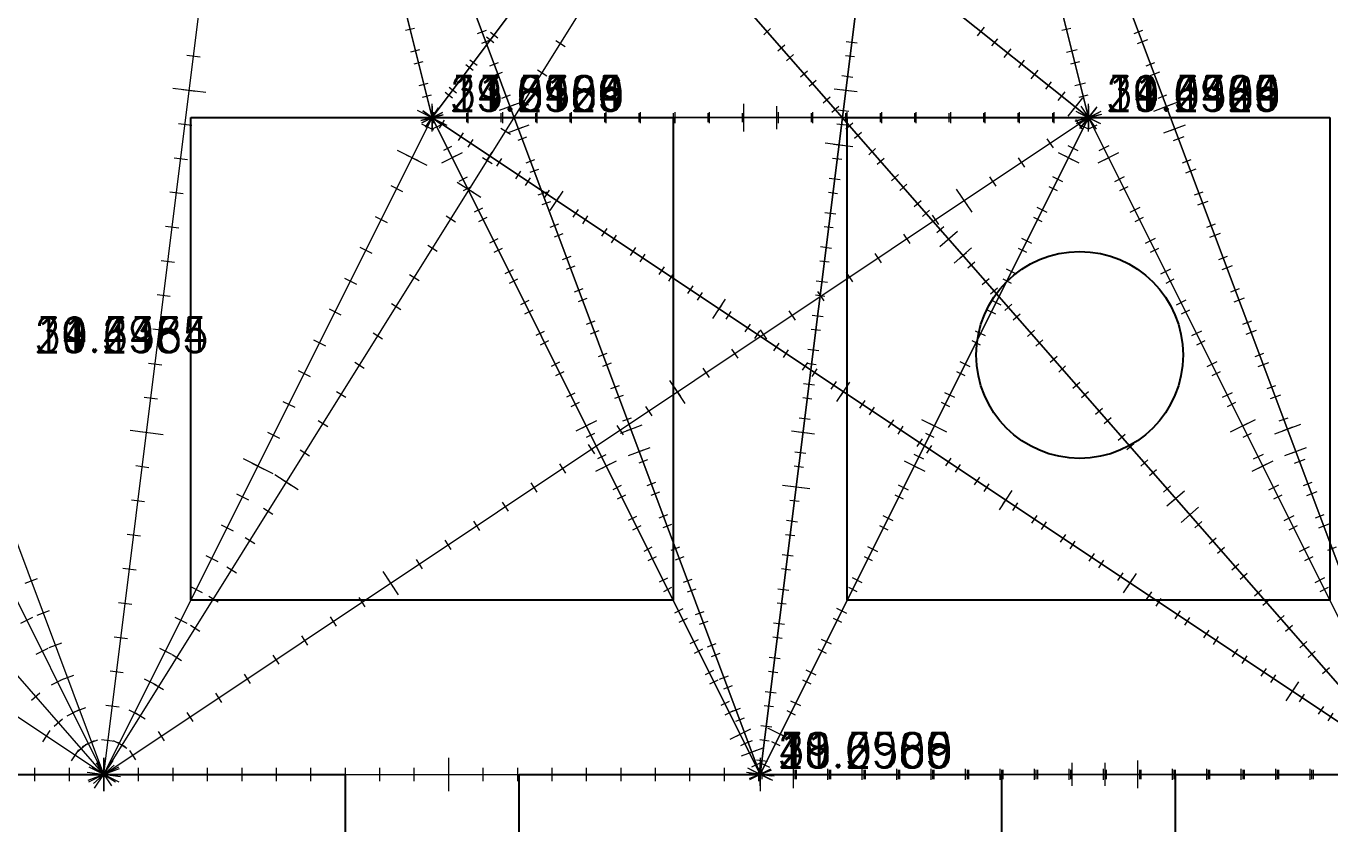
# Model space of a CAD drawing. Header units: millimetres. Extents: x 0 to 286, y 0 to 96.
# Drawn here: x 126.43 to 164.26, y 34.4 to 57.54 of the extents above; entities that cross this region are included whole.
import ezdxf

# ---------------------------------------------------------------- set-up
doc = ezdxf.new("R2010")
doc.units = ezdxf.units.MM
doc.layers.get('0').update_dxf_attribs({"lineweight": 5, "true_color": 0xffffff})
for name, color, linetype, lineweight, true_color in [('bkey', 94, 'Continuous', 5, 0x008000), ('dim0', 6, 'Continuous', 5, 0xff00ff), ('dim1', 3, 'Continuous', 5, 0x00ff00), ('dim2', 5, 'Continuous', 5, 0x0000ff), ('dim3', 4, 'Continuous', 5, 0x00ffff), ('dim4', 2, 'Continuous', 5, 0xffff00), ('dim5', 30, 'Continuous', 5, 0xff7f00), ('key-layer', 1, 'Continuous', 25, 0xff0000), ('main-keys', 2, 'Continuous', 25, 0xffff00)]:
    doc.layers.add(name, color=color, linetype=linetype, lineweight=lineweight, true_color=true_color)
doc.styles.add('textstyle103', font='')
doc.styles.add('textstyle107', font='')
doc.styles.add('textstyle108', font='')
doc.styles.add('textstyle109', font='')
doc.styles.add('textstyle110', font='')
doc.styles.add('textstyle113', font='')
doc.styles.add('textstyle115', font='')
doc.styles.add('textstyle116', font='')
doc.styles.add('textstyle119', font='')
doc.styles.add('textstyle12', font='')
doc.styles.add('textstyle121', font='')
doc.styles.add('textstyle124', font='')
doc.styles.add('textstyle125', font='')
doc.styles.add('textstyle25', font='')
doc.styles.add('textstyle29', font='')
doc.styles.add('textstyle39', font='')
doc.styles.add('textstyle44', font='')
doc.styles.add('textstyle45', font='')
doc.styles.add('textstyle52', font='')
doc.styles.add('textstyle55', font='')
doc.styles.add('textstyle56', font='')
doc.styles.add('textstyle57', font='')
doc.styles.get('textstyle103').set_extended_font_data('standard')
doc.styles.get('textstyle107').set_extended_font_data('standard')
doc.styles.get('textstyle108').set_extended_font_data('standard')
doc.styles.get('textstyle109').set_extended_font_data('standard')
doc.styles.get('textstyle110').set_extended_font_data('standard')
doc.styles.get('textstyle113').set_extended_font_data('standard')
doc.styles.get('textstyle115').set_extended_font_data('standard')
doc.styles.get('textstyle116').set_extended_font_data('standard')
doc.styles.get('textstyle119').set_extended_font_data('standard')
doc.styles.get('textstyle12').set_extended_font_data('standard')
doc.styles.get('textstyle121').set_extended_font_data('standard')
doc.styles.get('textstyle124').set_extended_font_data('standard')
doc.styles.get('textstyle125').set_extended_font_data('standard')
doc.styles.get('textstyle25').set_extended_font_data('standard')
doc.styles.get('textstyle29').set_extended_font_data('standard')
doc.styles.get('textstyle39').set_extended_font_data('standard')
doc.styles.get('textstyle44').set_extended_font_data('standard')
doc.styles.get('textstyle45').set_extended_font_data('standard')
doc.styles.get('textstyle52').set_extended_font_data('standard')
doc.styles.get('textstyle55').set_extended_font_data('standard')
doc.styles.get('textstyle56').set_extended_font_data('standard')
doc.styles.get('textstyle57').set_extended_font_data('standard')

msp = doc.modelspace()

# ---------------------------------------------------------------- linework, layer by layer
at = {"color": 0}
for p, q in [((131.207, 54.883), (145.207, 54.883)), ((131.207, 40.884), (131.207, 54.883)), ((145.207, 54.883), (145.207, 40.884)), ((150.257, 54.883), (164.257, 54.883)), ((150.257, 40.884), (150.257, 54.883)), ((164.257, 54.883), (164.257, 40.884)), ((145.207, 40.884), (131.207, 40.884)), ((164.257, 40.884), (150.257, 40.884)), ((121.682, 35.833), (135.682, 35.833)), ((135.682, 35.833), (135.682, 21.834)), ((140.732, 35.833), (154.732, 35.833)), ((140.732, 21.834), (140.732, 35.833)), ((154.732, 35.833), (154.732, 21.834)), ((159.782, 35.833), (173.782, 35.833)), ((159.782, 21.834), (159.782, 35.833))]:
    msp.add_line(p, q, dxfattribs=at)
at = {"layer": 'bkey'}
for p, q in [((128.682, 35.833), (95.344, 73.933)), ((128.682, 35.833), (114.395, 73.933)), ((128.682, 35.833), (133.445, 73.933)), ((128.682, 35.833), (152.495, 73.933)), ((141.795, 57.119), (142.069, 56.947)), ((131.095, 56.695), (131.479, 56.647)), ((141.265, 56.271), (141.539, 56.099)), ((130.682, 55.739), (131.643, 55.619)), ((130.971, 55.703), (131.355, 55.655)), ((140.735, 55.423), (141.009, 55.251)), ((128.682, 35.833), (100.107, 54.883)), ((128.682, 35.833), (119.157, 54.883)), ((128.682, 35.833), (138.207, 54.883)), ((128.682, 35.833), (157.257, 54.883)), ((137.774, 55.099), (138.64, 54.666)), ((157.033, 55.219), (157.481, 54.547)), ((130.846, 54.71), (131.231, 54.662)), ((137.9, 54.703), (138.247, 54.529)), ((140.205, 54.575), (140.479, 54.403)), ((156.882, 54.827), (157.061, 54.559)), ((156.05, 54.272), (156.229, 54.004)), ((137.193, 53.938), (138.059, 53.505)), ((137.453, 53.808), (137.8, 53.635)), ((130.722, 53.718), (131.107, 53.67)), ((139.675, 53.727), (139.949, 53.555)), ((155.218, 53.718), (155.397, 53.449)), ((138.94, 53.007), (139.624, 52.579)), ((154.386, 53.163), (154.565, 52.894)), ((130.598, 52.726), (130.983, 52.678)), ((137.006, 52.914), (137.352, 52.741)), ((139.145, 52.879), (139.419, 52.707)), ((153.42, 52.81), (153.867, 52.138)), ((153.554, 52.608), (153.733, 52.34)), ((136.559, 52.019), (136.905, 51.846)), ((138.615, 52.031), (138.889, 51.859)), ((152.722, 52.054), (152.901, 51.785)), ((130.474, 51.733), (130.859, 51.685)), ((151.89, 51.499), (152.069, 51.23)), ((136.111, 51.125), (136.458, 50.952)), ((138.085, 51.183), (138.359, 51.011)), ((130.35, 50.741), (130.735, 50.693)), ((151.058, 50.944), (151.237, 50.676)), ((137.555, 50.335), (137.829, 50.163)), ((150.226, 50.39), (150.405, 50.121)), ((135.664, 50.23), (136.011, 50.057)), ((130.226, 49.749), (130.611, 49.701)), ((149.394, 49.835), (149.573, 49.566)), ((135.217, 49.336), (135.563, 49.163)), ((137.025, 49.487), (137.299, 49.315)), ((148.562, 49.28), (148.741, 49.012)), ((130.102, 48.757), (130.487, 48.709)), ((134.77, 48.442), (135.116, 48.268)), ((136.495, 48.639), (136.769, 48.467)), ((147.73, 48.725), (147.909, 48.457)), ((146.898, 48.171), (147.077, 47.902)), ((129.978, 47.764), (130.363, 47.716)), ((135.965, 47.791), (136.239, 47.619)), ((134.323, 47.547), (134.669, 47.374)), ((146.066, 47.616), (146.245, 47.347)), ((135.435, 46.943), (135.709, 46.771)), ((145.099, 47.263), (145.547, 46.591)), ((145.233, 47.061), (145.412, 46.793)), ((129.854, 46.772), (130.239, 46.724)), ((133.875, 46.653), (134.222, 46.48)), ((144.401, 46.507), (144.58, 46.238)), ((129.442, 45.816), (130.403, 45.696)), ((134.905, 46.095), (135.179, 45.923)), ((143.569, 45.952), (143.748, 45.683)), ((129.73, 45.78), (130.115, 45.732)), ((133.428, 45.758), (133.775, 45.585)), ((134.375, 45.247), (134.649, 45.075)), ((142.737, 45.397), (142.916, 45.129)), ((129.606, 44.788), (129.99, 44.739)), ((132.721, 44.994), (133.587, 44.561)), ((132.981, 44.864), (133.327, 44.691)), ((141.905, 44.843), (142.084, 44.574)), ((133.64, 44.527), (134.324, 44.099)), ((133.845, 44.399), (134.119, 44.227)), ((141.073, 44.288), (141.252, 44.019)), ((132.534, 43.969), (132.88, 43.796)), ((129.482, 43.795), (129.866, 43.747)), ((133.315, 43.551), (133.589, 43.379)), ((140.241, 43.733), (140.42, 43.465)), ((139.409, 43.178), (139.588, 42.91)), ((129.358, 42.803), (129.742, 42.755)), ((132.086, 43.075), (132.433, 42.902)), ((132.785, 42.703), (133.059, 42.531)), ((138.577, 42.624), (138.756, 42.355)), ((131.639, 42.181), (131.986, 42.007)), ((137.745, 42.069), (137.924, 41.8)), ((129.234, 41.811), (129.618, 41.763)), ((132.255, 41.855), (132.529, 41.683)), ((136.779, 41.716), (137.226, 41.044)), ((126.394, 41.383), (126.757, 41.519)), ((131.192, 41.286), (131.539, 41.113)), ((136.913, 41.514), (137.092, 41.246)), ((131.725, 41.007), (131.999, 40.835)), ((136.081, 40.96), (136.26, 40.691)), ((126.745, 40.447), (127.108, 40.583)), ((129.11, 40.818), (129.494, 40.77)), ((126.273, 40.219), (126.619, 40.392)), ((130.745, 40.392), (131.091, 40.219)), ((131.195, 40.159), (131.469, 39.987)), ((135.249, 40.405), (135.428, 40.136)), ((128.986, 39.826), (129.37, 39.778)), ((134.417, 39.85), (134.596, 39.582)), ((126.72, 39.324), (127.066, 39.497)), ((127.096, 39.51), (127.459, 39.646)), ((130.298, 39.497), (130.644, 39.324)), ((130.665, 39.311), (130.939, 39.139)), ((133.585, 39.295), (133.764, 39.027)), ((127.167, 38.43), (127.514, 38.603)), ((127.447, 38.574), (127.81, 38.71)), ((128.862, 38.834), (129.246, 38.786)), ((129.85, 38.603), (130.197, 38.43)), ((132.753, 38.741), (132.932, 38.472)), ((130.135, 38.463), (130.409, 38.291)), ((126.585, 37.984), (126.828, 38.197)), ((128.738, 37.842), (129.122, 37.794)), ((131.921, 38.186), (132.1, 37.918)), ((127.614, 37.535), (127.961, 37.708)), ((127.798, 37.638), (128.161, 37.774)), ((129.403, 37.708), (129.75, 37.535)), ((129.605, 37.615), (129.879, 37.443)), ((131.089, 37.631), (131.268, 37.363)), ((126.91, 36.781), (127.125, 37.104)), ((127.244, 37.232), (127.486, 37.444)), ((128.062, 36.641), (128.408, 36.814)), ((128.15, 36.701), (128.512, 36.837)), ((128.614, 36.849), (128.998, 36.801)), ((128.956, 36.814), (129.302, 36.641)), ((129.075, 36.767), (129.349, 36.595)), ((130.257, 37.077), (130.436, 36.808)), ((127.743, 36.227), (127.957, 36.549)), ((127.902, 36.479), (128.145, 36.692)), ((129.425, 36.522), (129.604, 36.253)), ((126.682, 35.639), (126.682, 36.027)), ((126.682, 35.639), (126.682, 36.027)), ((127.682, 35.639), (127.682, 36.027)), ((127.682, 35.639), (127.682, 36.027)), ((128.229, 35.663), (129.135, 36.003)), ((128.249, 35.616), (129.115, 36.05)), ((128.249, 36.05), (129.115, 35.616)), ((128.34, 36.047), (129.024, 35.619)), ((128.378, 35.567), (128.986, 36.099)), ((128.413, 35.43), (128.951, 36.236)), ((128.458, 36.169), (128.906, 35.497)), ((128.682, 35.349), (128.682, 36.317)), ((128.682, 36.317), (128.682, 35.349)), ((128.682, 35.349), (128.682, 36.317)), ((128.682, 36.236), (128.682, 35.43)), ((129.682, 36.027), (129.682, 35.639)), ((129.682, 35.994), (129.682, 35.672)), ((130.682, 36.027), (130.682, 35.639)), ((130.682, 35.994), (130.682, 35.672)), ((131.682, 36.027), (131.682, 35.639)), ((131.682, 35.994), (131.682, 35.672)), ((132.682, 36.027), (132.682, 35.639)), ((132.682, 35.994), (132.682, 35.672)), ((133.682, 36.027), (133.682, 35.639)), ((133.682, 35.994), (133.682, 35.672)), ((134.682, 36.027), (134.682, 35.639)), ((134.682, 35.994), (134.682, 35.672)), ((135.682, 36.027), (135.682, 35.639)), ((135.682, 35.994), (135.682, 35.672)), ((136.682, 36.027), (136.682, 35.639)), ((136.682, 35.994), (136.682, 35.672)), ((137.682, 36.027), (137.682, 35.639)), ((137.682, 35.994), (137.682, 35.672)), ((138.682, 36.317), (138.682, 35.349)), ((138.682, 36.236), (138.682, 35.43)), ((138.682, 36.027), (138.682, 35.639)), ((138.682, 35.994), (138.682, 35.672)), ((139.682, 36.027), (139.682, 35.639)), ((139.682, 35.994), (139.682, 35.672)), ((140.682, 36.027), (140.682, 35.639)), ((140.682, 35.994), (140.682, 35.672)), ((141.682, 36.027), (141.682, 35.639)), ((141.682, 35.994), (141.682, 35.672)), ((142.682, 36.027), (142.682, 35.639)), ((142.682, 35.994), (142.682, 35.672)), ((143.682, 36.027), (143.682, 35.639)), ((143.682, 35.994), (143.682, 35.672)), ((144.682, 36.027), (144.682, 35.639)), ((144.682, 35.994), (144.682, 35.672)), ((145.682, 36.027), (145.682, 35.639)), ((145.682, 35.994), (145.682, 35.672)), ((146.682, 36.027), (146.682, 35.639)), ((146.682, 35.994), (146.682, 35.672)), ((147.682, 36.027), (147.682, 35.639)), ((147.682, 35.994), (147.682, 35.672)), ((147.732, 36.317), (147.732, 35.349)), ((148.682, 36.236), (148.682, 35.43)), ((148.682, 35.994), (148.682, 35.672)), ((149.682, 35.994), (149.682, 35.672)), ((150.682, 35.994), (150.682, 35.672)), ((151.682, 35.994), (151.682, 35.672)), ((152.682, 35.994), (152.682, 35.672)), ((153.682, 35.994), (153.682, 35.672)), ((154.682, 35.994), (154.682, 35.672)), ((155.682, 35.994), (155.682, 35.672)), ((156.682, 35.994), (156.682, 35.672)), ((157.682, 35.994), (157.682, 35.672)), ((158.682, 36.236), (158.682, 35.43)), ((158.682, 35.994), (158.682, 35.672)), ((159.682, 35.994), (159.682, 35.672)), ((160.682, 35.994), (160.682, 35.672)), ((161.682, 35.994), (161.682, 35.672)), ((162.682, 35.994), (162.682, 35.672)), ((163.682, 35.994), (163.682, 35.672)), ((128.682, 35.833), (90.582, 35.833)), ((128.682, 35.833), (109.632, 35.833)), ((128.202, 35.893), (129.162, 35.773)), ((128.682, 35.833), (147.732, 35.833)), ((128.682, 35.833), (166.782, 35.833))]:
    msp.add_line(p, q, dxfattribs=at)
at = {"layer": 'dim0'}
for p, q in [((152.495, 73.933), (138.207, 54.883)), ((152.495, 73.933), (147.732, 35.833)), ((152.495, 73.933), (157.257, 54.883)), ((152.495, 73.933), (166.782, 35.833)), ((140.002, 57.052), (139.787, 57.214)), ((156.748, 57.473), (156.487, 57.408)), ((158.966, 57.136), (158.664, 57.022)), ((150.546, 57.044), (150.226, 57.084)), ((139.402, 56.252), (139.187, 56.414)), ((156.991, 56.503), (156.73, 56.438)), ((150.422, 56.052), (150.102, 56.092)), ((159.317, 56.199), (159.015, 56.086)), ((138.802, 55.452), (138.587, 55.614)), ((157.233, 55.533), (156.972, 55.468)), ((159.895, 55.348), (159.139, 55.065)), ((159.668, 55.263), (159.366, 55.15)), ((138.476, 54.681), (137.938, 55.085)), ((150.298, 55.06), (149.978, 55.1)), ((157.583, 54.965), (156.931, 54.801)), ((150.414, 54.037), (149.613, 54.138)), ((150.174, 54.068), (149.854, 54.108)), ((160.019, 54.327), (159.717, 54.213)), ((160.37, 53.39), (160.068, 53.277)), ((150.05, 53.075), (149.73, 53.115)), ((160.721, 52.454), (160.419, 52.341)), ((149.926, 52.083), (149.606, 52.123)), ((161.073, 51.518), (160.77, 51.404)), ((149.802, 51.091), (149.482, 51.131)), ((161.424, 50.581), (161.121, 50.468)), ((149.678, 50.098), (149.358, 50.138)), ((161.775, 49.645), (161.473, 49.532)), ((149.554, 49.106), (149.234, 49.146)), ((162.126, 48.709), (161.824, 48.596)), ((149.43, 48.114), (149.109, 48.154)), ((162.477, 47.773), (162.175, 47.659)), ((149.306, 47.122), (148.985, 47.162)), ((162.828, 46.836), (162.526, 46.723)), ((149.182, 46.129), (148.861, 46.169)), ((163.406, 45.985), (162.65, 45.702)), ((163.179, 45.9), (162.877, 45.787)), ((149.058, 45.137), (148.737, 45.177)), ((163.53, 44.964), (163.228, 44.85)), ((149.174, 44.115), (148.373, 44.215)), ((148.934, 44.145), (148.613, 44.185)), ((163.882, 44.027), (163.579, 43.914)), ((148.81, 43.152), (148.489, 43.193)), ((164.233, 43.091), (163.93, 42.978)), ((148.686, 42.16), (148.365, 42.2)), ((148.562, 41.168), (148.241, 41.208)), ((148.437, 40.176), (148.117, 40.216)), ((148.313, 39.183), (147.993, 39.223)), ((148.189, 38.191), (147.869, 38.231)), ((148.065, 37.199), (147.745, 37.239)), ((147.941, 36.207), (147.621, 36.247)), ((148.132, 35.783), (147.332, 35.883))]:
    msp.add_line(p, q, dxfattribs=at)
at = {"layer": 'dim1'}
for p, q in [((157.257, 54.883), (133.445, 73.933)), ((157.257, 54.883), (152.495, 73.933)), ((154.033, 57.256), (154.234, 57.508)), ((154.814, 56.631), (155.015, 56.883)), ((156.615, 56.784), (156.928, 56.862)), ((155.594, 56.006), (155.796, 56.258)), ((156.375, 55.382), (156.577, 55.634)), ((156.858, 55.814), (157.171, 55.892)), ((138.207, 54.479), (138.207, 55.286)), ((147.257, 54.479), (147.257, 55.286)), ((157.257, 54.479), (157.257, 55.286)), ((157.257, 54.883), (138.207, 54.883)), ((138.257, 54.722), (138.257, 55.044)), ((139.257, 54.722), (139.257, 55.044)), ((140.257, 54.722), (140.257, 55.044)), ((141.257, 54.722), (141.257, 55.044)), ((142.257, 54.722), (142.257, 55.044)), ((143.257, 54.722), (143.257, 55.044)), ((144.257, 54.722), (144.257, 55.044)), ((145.257, 54.722), (145.257, 55.044)), ((146.257, 54.722), (146.257, 55.044)), ((147.257, 54.722), (147.257, 55.044)), ((157.257, 54.883), (147.732, 35.833)), ((148.257, 54.722), (148.257, 55.044)), ((149.257, 54.722), (149.257, 55.044)), ((150.257, 54.722), (150.257, 55.044)), ((151.257, 54.722), (151.257, 55.044)), ((152.257, 54.722), (152.257, 55.044)), ((153.257, 54.722), (153.257, 55.044)), ((154.257, 54.722), (154.257, 55.044)), ((155.257, 54.722), (155.257, 55.044)), ((156.257, 54.722), (156.257, 55.044)), ((156.866, 54.785), (157.648, 54.981)), ((157.618, 55.063), (156.896, 54.703)), ((157.618, 54.703), (156.896, 55.063)), ((157.005, 54.568), (157.509, 55.198)), ((157.257, 54.883), (166.782, 35.833)), ((156.954, 53.916), (156.665, 54.061)), ((157.849, 54.061), (157.56, 53.916)), ((156.507, 53.022), (156.218, 53.166)), ((158.296, 53.166), (158.007, 53.022)), ((156.06, 52.128), (155.771, 52.272)), ((158.743, 52.272), (158.454, 52.128)), ((155.612, 51.233), (155.324, 51.377)), ((159.19, 51.377), (158.902, 51.233)), ((155.165, 50.339), (154.877, 50.483)), ((159.637, 50.483), (159.349, 50.339)), ((154.718, 49.444), (154.429, 49.589)), ((160.085, 49.589), (159.796, 49.444)), ((154.271, 48.55), (153.982, 48.694)), ((160.532, 48.694), (160.243, 48.55)), ((153.824, 47.655), (153.535, 47.8)), ((160.979, 47.8), (160.69, 47.655)), ((153.376, 46.761), (153.088, 46.905)), ((161.426, 46.905), (161.138, 46.761)), ((153.146, 45.758), (152.424, 46.119)), ((152.929, 45.867), (152.641, 46.011)), ((162.09, 46.119), (161.368, 45.758)), ((161.873, 46.011), (161.585, 45.867)), ((152.482, 44.972), (152.193, 45.116)), ((162.321, 45.116), (162.032, 44.972)), ((152.035, 44.078), (151.746, 44.222)), ((162.768, 44.222), (162.479, 44.078)), ((151.588, 43.183), (151.299, 43.328)), ((163.215, 43.328), (162.926, 43.183)), ((151.14, 42.289), (150.852, 42.433)), ((163.662, 42.433), (163.374, 42.289)), ((150.693, 41.394), (150.404, 41.539)), ((164.11, 41.539), (163.821, 41.394)), ((150.246, 40.5), (149.957, 40.644)), ((149.799, 39.606), (149.51, 39.75)), ((149.351, 38.711), (149.063, 38.855)), ((148.904, 37.817), (148.616, 37.961)), ((148.674, 36.814), (147.952, 37.175)), ((148.457, 36.922), (148.168, 37.067)), ((148.093, 35.653), (147.371, 36.013)), ((148.01, 36.028), (147.721, 36.172))]:
    msp.add_line(p, q, dxfattribs=at)
at = {"layer": 'dim2'}
for p, q in [((166.782, 35.833), (133.445, 73.933)), ((166.782, 35.833), (152.495, 73.933)), ((158.58, 57.321), (158.832, 57.416)), ((148.243, 56.817), (148.445, 56.994)), ((158.931, 56.385), (159.183, 56.479)), ((148.901, 56.064), (149.104, 56.241)), ((149.56, 55.311), (149.762, 55.489)), ((159.283, 55.449), (159.534, 55.543)), ((138.02, 54.603), (138.394, 55.163)), ((166.782, 35.833), (138.207, 54.883)), ((156.956, 54.733), (157.558, 55.033)), ((166.782, 35.833), (157.257, 54.883)), ((138.418, 54.581), (138.567, 54.805)), ((150.218, 54.559), (150.421, 54.736)), ((157.27, 54.556), (157.511, 54.676)), ((159.445, 54.442), (160.074, 54.678)), ((159.634, 54.512), (159.885, 54.607)), ((139.25, 54.026), (139.399, 54.25)), ((150.877, 53.806), (151.079, 53.983)), ((157.537, 53.571), (158.138, 53.872)), ((157.717, 53.661), (157.958, 53.782)), ((140.082, 53.472), (140.231, 53.695)), ((159.985, 53.576), (160.237, 53.67)), ((140.914, 52.917), (141.063, 53.141)), ((151.535, 53.054), (151.738, 53.231)), ((141.634, 52.194), (142.007, 52.754)), ((158.165, 52.767), (158.405, 52.887)), ((160.336, 52.64), (160.588, 52.734)), ((141.746, 52.362), (141.895, 52.586)), ((152.194, 52.301), (152.396, 52.478)), ((142.578, 51.807), (142.727, 52.031)), ((158.612, 51.873), (158.852, 51.993)), ((143.41, 51.253), (143.559, 51.477)), ((152.852, 51.549), (153.055, 51.726)), ((160.687, 51.703), (160.939, 51.798)), ((153.359, 50.663), (153.865, 51.106)), ((159.059, 50.978), (159.3, 51.098)), ((144.242, 50.698), (144.391, 50.922)), ((153.511, 50.796), (153.713, 50.973)), ((161.038, 50.767), (161.29, 50.861)), ((145.074, 50.143), (145.223, 50.367)), ((154.169, 50.043), (154.372, 50.221)), ((159.506, 50.084), (159.747, 50.204)), ((145.906, 49.589), (146.055, 49.812)), ((161.389, 49.831), (161.641, 49.925)), ((146.738, 49.034), (146.887, 49.258)), ((154.828, 49.291), (155.03, 49.468)), ((159.954, 49.189), (160.194, 49.31)), ((161.74, 48.894), (161.992, 48.989)), ((147.57, 48.479), (147.719, 48.703)), ((155.486, 48.538), (155.689, 48.715)), ((148.402, 47.925), (148.552, 48.148)), ((160.401, 48.295), (160.641, 48.415)), ((156.145, 47.786), (156.347, 47.963)), ((162.091, 47.958), (162.343, 48.053)), ((149.234, 47.37), (149.384, 47.594)), ((160.848, 47.4), (161.089, 47.521)), ((149.955, 46.647), (150.328, 47.207)), ((150.066, 46.815), (150.216, 47.039)), ((156.803, 47.033), (157.006, 47.21)), ((162.443, 47.022), (162.694, 47.116)), ((161.295, 46.506), (161.536, 46.626)), ((150.898, 46.26), (151.048, 46.484)), ((157.462, 46.281), (157.664, 46.458)), ((162.794, 46.085), (163.046, 46.18)), ((151.731, 45.706), (151.88, 45.93)), ((158.12, 45.528), (158.323, 45.705)), ((161.742, 45.612), (161.983, 45.732)), ((152.563, 45.151), (152.712, 45.375)), ((162.956, 45.078), (163.586, 45.314)), ((163.145, 45.149), (163.397, 45.244)), ((153.395, 44.596), (153.544, 44.82)), ((158.779, 44.775), (158.981, 44.953)), ((162.009, 44.627), (162.611, 44.928)), ((162.19, 44.717), (162.43, 44.837)), ((163.496, 44.213), (163.748, 44.307)), ((154.227, 44.042), (154.376, 44.265)), ((159.437, 44.023), (159.64, 44.2)), ((162.637, 43.823), (162.877, 43.943)), ((155.059, 43.487), (155.208, 43.711)), ((159.944, 43.137), (160.45, 43.58)), ((155.891, 42.932), (156.04, 43.156)), ((160.096, 43.27), (160.298, 43.447)), ((163.847, 43.276), (164.099, 43.371)), ((163.084, 42.928), (163.325, 43.049)), ((156.723, 42.378), (156.872, 42.601)), ((160.754, 42.518), (160.957, 42.695)), ((164.198, 42.34), (164.45, 42.435)), ((157.555, 41.823), (157.704, 42.047)), ((163.531, 42.034), (163.772, 42.154)), ((158.275, 41.1), (158.648, 41.66)), ((161.413, 41.765), (161.615, 41.942)), ((158.387, 41.268), (158.536, 41.492)), ((163.978, 41.139), (164.219, 41.26)), ((159.219, 40.713), (159.368, 40.937)), ((162.071, 41.013), (162.274, 41.19)), ((160.051, 40.159), (160.2, 40.383)), ((162.73, 40.26), (162.932, 40.437)), ((160.883, 39.604), (161.032, 39.828)), ((163.388, 39.507), (163.591, 39.685)), ((161.715, 39.049), (161.864, 39.273)), ((162.547, 38.495), (162.696, 38.718)), ((164.047, 38.755), (164.249, 38.932)), ((163.379, 37.94), (163.528, 38.164)), ((164.211, 37.385), (164.36, 37.609)), ((147.732, 35.497), (147.732, 36.169)), ((147.782, 35.699), (147.782, 35.967)), ((148.782, 35.699), (148.782, 35.967)), ((149.782, 35.699), (149.782, 35.967)), ((150.782, 35.699), (150.782, 35.967)), ((151.782, 35.699), (151.782, 35.967)), ((152.782, 35.699), (152.782, 35.967)), ((153.782, 35.699), (153.782, 35.967)), ((154.782, 35.699), (154.782, 35.967)), ((155.782, 35.699), (155.782, 35.967)), ((156.782, 35.497), (156.782, 36.169)), ((156.782, 35.699), (156.782, 35.967)), ((157.782, 35.699), (157.782, 35.967)), ((158.782, 35.699), (158.782, 35.967)), ((159.782, 35.699), (159.782, 35.967)), ((160.782, 35.699), (160.782, 35.967)), ((161.782, 35.699), (161.782, 35.967)), ((162.782, 35.699), (162.782, 35.967)), ((163.782, 35.699), (163.782, 35.967)), ((166.782, 35.833), (147.732, 35.833))]:
    msp.add_line(p, q, dxfattribs=at)
at = {"layer": 'dim3'}
for p, q in [((133.445, 73.933), (138.207, 54.883)), ((133.445, 73.933), (157.257, 54.883)), ((133.445, 73.933), (147.732, 35.833)), ((133.445, 73.933), (166.782, 35.833)), ((137.698, 57.473), (137.437, 57.408)), ((148.033, 57.465), (147.83, 57.288)), ((154.612, 57.171), (154.444, 56.961)), ((139.891, 57.126), (139.639, 57.032)), ((137.941, 56.503), (137.68, 56.438)), ((148.691, 56.712), (148.489, 56.535)), ((155.393, 56.547), (155.225, 56.337)), ((140.242, 56.19), (139.99, 56.096)), ((149.35, 55.96), (149.147, 55.783)), ((156.174, 55.922), (156.006, 55.712)), ((138.183, 55.533), (137.922, 55.468)), ((140.782, 55.325), (140.152, 55.088)), ((140.593, 55.254), (140.341, 55.159)), ((157.081, 55.455), (156.66, 54.93)), ((156.955, 55.297), (156.787, 55.087)), ((138.533, 54.965), (137.881, 54.801)), ((150.008, 55.207), (149.806, 55.03)), ((157.467, 55.146), (157.047, 54.62)), ((140.944, 54.317), (140.692, 54.223)), ((150.667, 54.455), (150.464, 54.278)), ((141.295, 53.381), (141.043, 53.287)), ((151.325, 53.702), (151.123, 53.525)), ((151.984, 52.949), (151.781, 52.772)), ((141.646, 52.445), (141.394, 52.35)), ((152.642, 52.197), (152.44, 52.02)), ((141.997, 51.508), (141.746, 51.414)), ((153.453, 51.577), (152.947, 51.134)), ((153.301, 51.444), (153.098, 51.267)), ((142.348, 50.572), (142.097, 50.478)), ((153.959, 50.692), (153.757, 50.515)), ((142.7, 49.636), (142.448, 49.541)), ((154.618, 49.939), (154.415, 49.762)), ((155.276, 49.187), (155.074, 49.009)), ((143.051, 48.699), (142.799, 48.605)), ((155.935, 48.434), (155.732, 48.257)), ((143.402, 47.763), (143.15, 47.669)), ((156.593, 47.681), (156.391, 47.504)), ((157.252, 46.929), (157.049, 46.752)), ((143.753, 46.827), (143.501, 46.732)), ((157.91, 46.176), (157.708, 45.999)), ((144.293, 45.961), (143.663, 45.725)), ((144.104, 45.89), (143.852, 45.796)), ((158.569, 45.424), (158.366, 45.247)), ((144.455, 44.954), (144.203, 44.86)), ((159.227, 44.671), (159.025, 44.494)), ((144.806, 44.018), (144.555, 43.923)), ((160.038, 44.051), (159.532, 43.609)), ((159.886, 43.919), (159.683, 43.741)), ((160.544, 43.166), (160.342, 42.989)), ((145.157, 43.081), (144.906, 42.987)), ((161.203, 42.413), (161, 42.236)), ((145.509, 42.145), (145.257, 42.051)), ((161.861, 41.661), (161.659, 41.484)), ((145.86, 41.209), (145.608, 41.114)), ((162.52, 40.908), (162.317, 40.731)), ((146.211, 40.272), (145.959, 40.178)), ((163.178, 40.156), (162.976, 39.979)), ((163.837, 39.403), (163.634, 39.226)), ((146.562, 39.336), (146.31, 39.242)), ((146.913, 38.4), (146.661, 38.305)), ((147.264, 37.463), (147.012, 37.369)), ((147.804, 36.598), (147.175, 36.362)), ((147.615, 36.527), (147.363, 36.433)), ((148.047, 35.951), (147.417, 35.715))]:
    msp.add_line(p, q, dxfattribs=at)
at = {"layer": 'dim4'}
for p, q in [((138.207, 54.883), (133.445, 73.933)), ((138.207, 54.883), (152.495, 73.933)), ((139.899, 57.364), (140.115, 57.202)), ((137.591, 56.791), (137.852, 56.856)), ((139.299, 56.564), (139.515, 56.402)), ((137.834, 55.82), (138.095, 55.886)), ((138.699, 55.764), (138.915, 55.602)), ((137.881, 54.801), (138.533, 54.965)), ((138.508, 55.033), (137.906, 54.733)), ((137.938, 55.085), (138.476, 54.681)), ((138.394, 55.163), (138.02, 54.603)), ((138.207, 55.219), (138.207, 54.547)), ((138.207, 54.883), (157.257, 54.883)), ((138.207, 54.883), (147.732, 35.833)), ((138.207, 54.883), (166.782, 35.833)), ((139.207, 55.017), (139.207, 54.748)), ((140.207, 55.017), (140.207, 54.748)), ((141.207, 55.017), (141.207, 54.748)), ((142.207, 55.017), (142.207, 54.748)), ((143.207, 55.017), (143.207, 54.748)), ((144.207, 55.017), (144.207, 54.748)), ((145.207, 55.017), (145.207, 54.748)), ((146.207, 55.017), (146.207, 54.748)), ((147.207, 55.017), (147.207, 54.748)), ((148.207, 55.219), (148.207, 54.547)), ((148.207, 55.017), (148.207, 54.748)), ((149.207, 55.017), (149.207, 54.748)), ((150.207, 55.017), (150.207, 54.748)), ((151.207, 55.017), (151.207, 54.748)), ((152.207, 55.017), (152.207, 54.748)), ((153.207, 55.017), (153.207, 54.748)), ((154.207, 55.017), (154.207, 54.748)), ((155.207, 55.017), (155.207, 54.748)), ((156.207, 55.017), (156.207, 54.748)), ((157.207, 55.017), (157.207, 54.748)), ((157.257, 55.219), (157.257, 54.547)), ((139.114, 54.44), (138.964, 54.216)), ((138.775, 54.049), (138.534, 53.928)), ((139.946, 53.886), (139.796, 53.662)), ((139.222, 53.154), (138.981, 53.034)), ((140.778, 53.331), (140.629, 53.107)), ((141.61, 52.776), (141.461, 52.552)), ((139.669, 52.26), (139.428, 52.14)), ((142.442, 52.221), (142.293, 51.998)), ((143.274, 51.667), (143.125, 51.443)), ((140.116, 51.365), (139.876, 51.245)), ((144.106, 51.112), (143.957, 50.888)), ((140.563, 50.471), (140.323, 50.351)), ((144.938, 50.557), (144.789, 50.334)), ((145.77, 50.003), (145.621, 49.779)), ((141.011, 49.577), (140.77, 49.456)), ((146.714, 49.616), (146.341, 49.056)), ((146.602, 49.448), (146.453, 49.224)), ((147.434, 48.893), (147.285, 48.669)), ((141.458, 48.682), (141.217, 48.562)), ((148.266, 48.339), (148.117, 48.115)), ((141.905, 47.788), (141.664, 47.667)), ((149.098, 47.784), (148.949, 47.56)), ((149.93, 47.229), (149.781, 47.005)), ((142.352, 46.893), (142.112, 46.773)), ((150.762, 46.674), (150.613, 46.451)), ((142.98, 46.089), (142.378, 45.788)), ((142.799, 45.999), (142.559, 45.879)), ((151.594, 46.12), (151.445, 45.896)), ((152.426, 45.565), (152.277, 45.341)), ((143.247, 45.104), (143.006, 44.984)), ((153.258, 45.01), (153.109, 44.787)), ((154.091, 44.456), (153.941, 44.232)), ((143.694, 44.21), (143.453, 44.09)), ((155.034, 44.069), (154.661, 43.509)), ((154.923, 43.901), (154.773, 43.677)), ((144.141, 43.316), (143.9, 43.195)), ((155.755, 43.346), (155.605, 43.122)), ((156.587, 42.792), (156.437, 42.568)), ((144.588, 42.421), (144.348, 42.301)), ((157.419, 42.237), (157.27, 42.013)), ((158.251, 41.682), (158.102, 41.458)), ((145.036, 41.527), (144.795, 41.406)), ((159.083, 41.127), (158.934, 40.904)), ((145.483, 40.632), (145.242, 40.512)), ((159.915, 40.573), (159.766, 40.349)), ((145.93, 39.738), (145.689, 39.618)), ((160.747, 40.018), (160.598, 39.794)), ((161.579, 39.463), (161.43, 39.24)), ((146.377, 38.843), (146.137, 38.723)), ((162.411, 38.909), (162.262, 38.685)), ((163.355, 38.522), (162.982, 37.962)), ((163.243, 38.354), (163.094, 38.13)), ((146.824, 37.949), (146.584, 37.829)), ((164.075, 37.799), (163.926, 37.575)), ((147.452, 37.145), (146.851, 36.844)), ((147.272, 37.055), (147.031, 36.934)), ((148.033, 35.983), (147.431, 35.683)), ((147.719, 36.16), (147.478, 36.04))]:
    msp.add_line(p, q, dxfattribs=at)
at = {"layer": 'dim5'}
for p, q in [((147.732, 35.833), (133.445, 73.933)), ((147.732, 35.833), (152.495, 73.933)), ((139.53, 57.321), (139.782, 57.416)), ((139.881, 56.385), (140.133, 56.479)), ((150.203, 56.688), (150.47, 56.654)), ((149.879, 55.72), (150.546, 55.637)), ((150.079, 55.695), (150.346, 55.662)), ((140.232, 55.449), (140.484, 55.543)), ((137.906, 54.733), (138.508, 55.033)), ((147.732, 35.833), (138.207, 54.883)), ((147.732, 35.833), (157.257, 54.883)), ((156.956, 55.033), (157.558, 54.733)), ((138.22, 54.556), (138.461, 54.676)), ((140.395, 54.442), (141.024, 54.678)), ((140.584, 54.512), (140.835, 54.607)), ((149.955, 54.703), (150.222, 54.67)), ((157.003, 54.676), (157.244, 54.556)), ((138.487, 53.571), (139.088, 53.872)), ((138.667, 53.661), (138.908, 53.782)), ((156.376, 53.872), (156.977, 53.571)), ((156.556, 53.782), (156.797, 53.661)), ((140.935, 53.576), (141.187, 53.67)), ((149.831, 53.711), (150.098, 53.677)), ((139.115, 52.767), (139.355, 52.887)), ((141.286, 52.64), (141.538, 52.734)), ((149.707, 52.718), (149.974, 52.685)), ((156.109, 52.887), (156.349, 52.767)), ((139.562, 51.873), (139.802, 51.993)), ((155.662, 51.993), (155.902, 51.873)), ((141.637, 51.703), (141.889, 51.798)), ((149.583, 51.726), (149.85, 51.693)), ((140.009, 50.978), (140.25, 51.098)), ((155.214, 51.098), (155.455, 50.978)), ((141.988, 50.767), (142.24, 50.861)), ((149.459, 50.734), (149.726, 50.7)), ((140.456, 50.084), (140.697, 50.204)), ((154.767, 50.204), (155.008, 50.084)), ((142.339, 49.831), (142.591, 49.925)), ((149.335, 49.742), (149.602, 49.708)), ((140.903, 49.189), (141.144, 49.31)), ((154.32, 49.31), (154.561, 49.189)), ((142.69, 48.894), (142.942, 48.989)), ((149.211, 48.749), (149.478, 48.716)), ((141.351, 48.295), (141.591, 48.415)), ((153.873, 48.415), (154.113, 48.295)), ((143.041, 47.958), (143.293, 48.053)), ((149.087, 47.757), (149.354, 47.724)), ((141.798, 47.4), (142.038, 47.521)), ((153.425, 47.521), (153.666, 47.4)), ((143.393, 47.022), (143.644, 47.116)), ((142.245, 46.506), (142.486, 46.626)), ((148.963, 46.765), (149.23, 46.731)), ((152.978, 46.626), (153.219, 46.506)), ((143.744, 46.085), (143.996, 46.18)), ((148.639, 45.797), (149.306, 45.714)), ((142.692, 45.612), (142.933, 45.732)), ((148.839, 45.772), (149.106, 45.739)), ((152.531, 45.732), (152.772, 45.612)), ((143.906, 45.078), (144.536, 45.314)), ((144.095, 45.149), (144.347, 45.244)), ((142.959, 44.627), (143.561, 44.928)), ((143.14, 44.717), (143.38, 44.837)), ((148.715, 44.78), (148.982, 44.747)), ((151.903, 44.928), (152.505, 44.627)), ((152.084, 44.837), (152.324, 44.717)), ((144.446, 44.213), (144.698, 44.307)), ((143.587, 43.823), (143.827, 43.943)), ((151.637, 43.943), (151.877, 43.823)), ((148.591, 43.788), (148.858, 43.755)), ((144.797, 43.276), (145.049, 43.371)), ((144.034, 42.928), (144.275, 43.049)), ((148.467, 42.796), (148.734, 42.762)), ((151.189, 43.049), (151.43, 42.928)), ((145.148, 42.34), (145.4, 42.435)), ((144.481, 42.034), (144.722, 42.154)), ((150.742, 42.154), (150.983, 42.034)), ((148.343, 41.803), (148.61, 41.77)), ((144.928, 41.139), (145.169, 41.26)), ((145.499, 41.404), (145.751, 41.498)), ((150.295, 41.26), (150.536, 41.139)), ((145.85, 40.467), (146.102, 40.562)), ((148.219, 40.811), (148.486, 40.778)), ((145.376, 40.245), (145.616, 40.365)), ((149.848, 40.365), (150.088, 40.245)), ((148.095, 39.819), (148.362, 39.785)), ((145.823, 39.351), (146.063, 39.471)), ((146.202, 39.531), (146.453, 39.626)), ((149.401, 39.471), (149.641, 39.351)), ((146.553, 38.595), (146.805, 38.689)), ((147.971, 38.827), (148.238, 38.793)), ((146.27, 38.456), (146.511, 38.576)), ((148.953, 38.576), (149.194, 38.456)), ((146.717, 37.562), (146.958, 37.682)), ((146.904, 37.658), (147.156, 37.753)), ((147.847, 37.834), (148.114, 37.801)), ((148.506, 37.682), (148.747, 37.562)), ((147.164, 36.667), (147.405, 36.788)), ((147.255, 36.722), (147.507, 36.817)), ((147.723, 36.842), (147.989, 36.809)), ((148.059, 36.788), (148.3, 36.667)), ((147.417, 35.715), (148.047, 35.951)), ((147.431, 35.983), (148.033, 35.683)), ((147.431, 35.683), (148.033, 35.983)), ((147.732, 36.169), (147.732, 35.497)), ((148.732, 35.967), (148.732, 35.699)), ((149.732, 35.967), (149.732, 35.699)), ((150.732, 35.967), (150.732, 35.699)), ((151.732, 35.967), (151.732, 35.699)), ((152.732, 35.967), (152.732, 35.699)), ((153.732, 35.967), (153.732, 35.699)), ((154.732, 35.967), (154.732, 35.699)), ((155.732, 35.967), (155.732, 35.699)), ((156.732, 35.967), (156.732, 35.699)), ((157.732, 36.169), (157.732, 35.497)), ((157.732, 35.967), (157.732, 35.699)), ((158.732, 35.967), (158.732, 35.699)), ((159.732, 35.967), (159.732, 35.699)), ((160.732, 35.967), (160.732, 35.699)), ((161.732, 35.967), (161.732, 35.699)), ((162.732, 35.967), (162.732, 35.699)), ((163.732, 35.967), (163.732, 35.699)), ((147.398, 35.875), (148.066, 35.791)), ((147.732, 35.833), (166.782, 35.833))]:
    msp.add_line(p, q, dxfattribs=at)
at = {"layer": 'key-layer', "color": 1, "true_color": 0xff0000}
for p, q in [((131.207, 54.883), (145.207, 54.883)), ((131.207, 40.884), (131.207, 54.883)), ((145.207, 54.883), (145.207, 40.884)), ((150.257, 54.883), (164.257, 54.883)), ((150.257, 40.884), (150.257, 54.883)), ((164.257, 54.883), (164.257, 40.884)), ((145.207, 40.884), (131.207, 40.884)), ((164.257, 40.884), (150.257, 40.884)), ((121.682, 35.833), (135.682, 35.833)), ((135.682, 35.833), (135.682, 21.834)), ((140.732, 35.833), (154.732, 35.833)), ((140.732, 21.834), (140.732, 35.833)), ((154.732, 35.833), (154.732, 21.834)), ((159.782, 35.833), (173.782, 35.833)), ((159.782, 21.834), (159.782, 35.833))]:
    msp.add_line(p, q, dxfattribs=at)
at = {"layer": 'main-keys'}
msp.add_circle((157, 48), 3, dxfattribs=at)

# ---------------------------------------------------------------- texts
at = {"layer": 'bkey', "char_height": 1, "attachment_point": 1}
for s, insert, style in [('21.2985', (138.707, 56.083), 'textstyle45'), ('34.3429', (157.757, 56.083), 'textstyle52'), ('19.0500', (148.232, 37.033), 'textstyle44')]:
    msp.add_mtext(s, dxfattribs=dict(at, insert=insert, style=style))
at = {"layer": 'dim0', "char_height": 1, "attachment_point": 1}
for s, insert, style in [('23.8126', (138.707, 56.083), 'textstyle56'), ('19.6364', (157.757, 56.083), 'textstyle55'), ('30.4954', (126.657, 49.083), 'textstyle12'), ('38.3966', (148.232, 37.033), 'textstyle57')]:
    msp.add_mtext(s, dxfattribs=dict(at, insert=insert, style=style))
at = {"layer": 'dim1', "char_height": 1, "attachment_point": 1}
for s, insert, style in [('19.0500', (138.707, 56.083), 'textstyle103'), ('21.2985', (148.232, 37.033), 'textstyle108')]:
    msp.add_mtext(s, dxfattribs=dict(at, insert=insert, style=style))
at = {"layer": 'dim2', "char_height": 1, "attachment_point": 1}
for s, insert, style in [('34.3429', (138.707, 56.083), 'textstyle110'), ('21.2986', (157.757, 56.083), 'textstyle109'), ('34.3434', (126.657, 49.083), 'textstyle29'), ('19.0500', (148.232, 37.033), 'textstyle107')]:
    msp.add_mtext(s, dxfattribs=dict(at, insert=insert, style=style))
at = {"layer": 'dim3', "char_height": 1, "attachment_point": 1}
for s, insert, style in [('19.6364', (138.707, 56.083), 'textstyle113'), ('30.4949', (157.757, 56.083), 'textstyle115'), ('19.6364', (126.657, 49.083), 'textstyle25'), ('40.6909', (148.232, 37.033), 'textstyle116')]:
    msp.add_mtext(s, dxfattribs=dict(at, insert=insert, style=style))
at = {"layer": 'dim4', "char_height": 1, "attachment_point": 1}
for s, insert, style in [('19.0500', (157.757, 56.083), 'textstyle119'), ('21.2985', (148.232, 37.033), 'textstyle121')]:
    msp.add_mtext(s, dxfattribs=dict(at, insert=insert, style=style))
at = {"layer": 'dim5', "char_height": 1, "attachment_point": 1}
for insert, style in [((138.707, 56.083), 'textstyle125'), ((157.757, 56.083), 'textstyle124'), ((126.657, 49.083), 'textstyle39')]:
    msp.add_mtext('21.2985', dxfattribs=dict(at, insert=insert, style=style))

doc.saveas('drawing.dxf')
